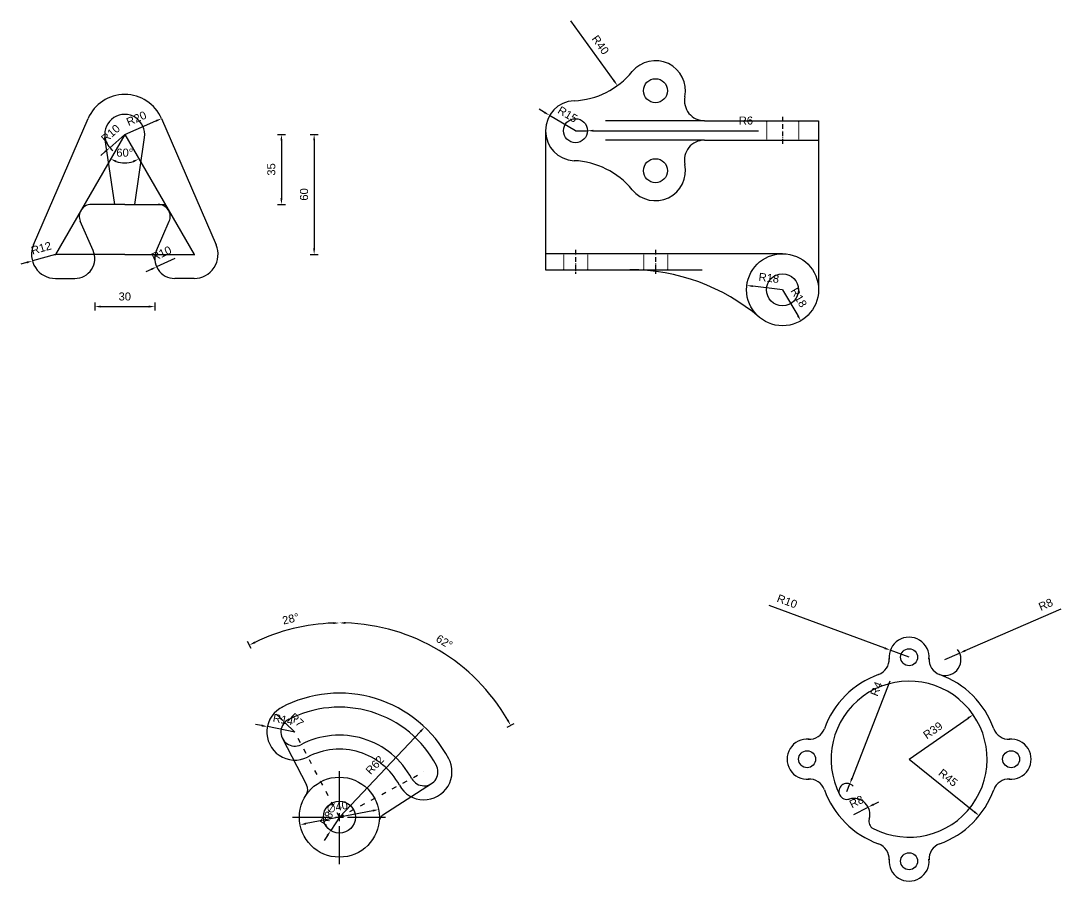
# Model space of a CAD drawing. Header units: millimetres. Extents: x 2100 to 32787, y 24082 to 35493.
# Drawn here: x 2887 to 3407, y 24264 to 24695 of the extents above; entities that cross this region are included whole.
import ezdxf

# ---------------------------------------------------------------- set-up
doc = ezdxf.new("R2010")
doc.units = ezdxf.units.MM
for name, pattern in [('ACAD_ISO03W100', [30, 12, -18]), ('ACAD_ISO10W100', [18, 12, -3, 0, -3]), ('CENTER2', [28.575, 19.05, -3.175, 3.175, -3.175]), ('DASHDOT2', [12.7, 6.35, -3.175, 0, -3.175]), ('DOTX2', [12.7, 0, -12.7]), ('HIDDEN2', [4.7625, 3.175, -1.5875]), ('JIS_02_1.2', [2.5, 1.25, -1.25])]:
    doc.linetypes.add(name, pattern=pattern)
doc.layers.get('Defpoints').update_dxf_attribs({"color": 231, "linetype": 'HIDDEN2'})
for name, color, linetype in [('GİZLİ', 71, 'HIDDEN2'), ('MERKEZ', 51, 'DASHDOT2'), ('ÖLÇÜ', 181, 'Continuous')]:
    doc.layers.add(name, color=color, linetype=linetype)
doc.styles.get("Standard").update_dxf_attribs({"font": 'arial.ttf'})
doc.dimstyles.new('ISO-25', dxfattribs={"dimtxt": 4, "dimasz": 3, "dimexe": 2, "dimexo": 0.625, "dimgap": 3, "dimtad": 1, "dimtxsty": 'Standard', "dimcen": 2.5, "dimadec": 0, "dimazin": 0, "dimtfac": 1, "dimtix": 1, "dimtmove": 0, "dimatfit": 0, "dimfxl": 2, "dimfxlon": 1, "dimarcsym": 0})

# ---------------------------------------------------------------- blocks, each defined once
blk = doc.blocks.new('*D1837')
at = {"layer": 'Defpoints', "color": 0, "lineweight": 70, "ltscale": 3, "transparency": 16777216}
for p in [(2957.13, 24646.01), (2938.77, 24638.08)]:
    blk.add_point(p, dxfattribs=at)
at = {"layer": 'ÖLÇÜ', "color": 0, "lineweight": -2, "ltscale": 3, "transparency": 16777216}
blk.add_line((2938.77, 24638.08), (2954.37, 24644.82), dxfattribs=at)
at = {"layer": 'ÖLÇÜ', "color": 0, "lineweight": 70, "ltscale": 3, "transparency": 16777216}
blk.add_solid([(2954.17, 24645.28), (2954.57, 24644.36), (2957.13, 24646.01)], dxfattribs=at)
at = {"layer": 'ÖLÇÜ', "color": 0, "ltscale": 3, "transparency": 16777216, "insert": (2944.57, 24646.08), "char_height": 4, "attachment_point": 5, "rotation": 23.3693}
blk.add_mtext('R20', dxfattribs=at)
blk = doc.blocks.new('*D1838')
at = {"layer": 'Defpoints', "color": 0, "lineweight": 70, "ltscale": 3, "transparency": 16777216}
for p in [(2938.77, 24638.08), (2938.77, 24603.08), (3017.08, 24603.08)]:
    blk.add_point(p, dxfattribs=at)
at = {"layer": 'ÖLÇÜ', "color": 0, "lineweight": -2, "ltscale": 3, "transparency": 16777216}
for p, q in [((3015.08, 24638.08), (3019.08, 24638.08)), ((3017.08, 24635.08), (3017.08, 24606.08)), ((3015.08, 24603.08), (3019.08, 24603.08))]:
    blk.add_line(p, q, dxfattribs=at)
at = {"layer": 'ÖLÇÜ', "color": 0, "lineweight": 70, "ltscale": 3, "transparency": 16777216}
for points in [[(3016.58, 24635.08), (3017.58, 24635.08), (3017.08, 24638.08)], [(3016.58, 24606.08), (3017.58, 24606.08), (3017.08, 24603.08)]]:
    blk.add_solid(points, dxfattribs=at)
at = {"layer": 'ÖLÇÜ', "color": 0, "ltscale": 3, "transparency": 16777216, "insert": (3012.04, 24620.58), "char_height": 4, "attachment_point": 5, "rotation": 90}
blk.add_mtext('35', dxfattribs=at)
blk = doc.blocks.new('*D1839')
at = {"layer": 'Defpoints', "color": 0, "lineweight": 70, "ltscale": 3, "transparency": 16777216}
for p in [(2938.77, 24638.08), (2938.77, 24578.08), (3033.43, 24578.08)]:
    blk.add_point(p, dxfattribs=at)
at = {"layer": 'ÖLÇÜ', "color": 0, "lineweight": -2, "ltscale": 3, "transparency": 16777216}
for p, q in [((3031.43, 24638.08), (3035.43, 24638.08)), ((3033.43, 24635.08), (3033.43, 24581.08)), ((3031.43, 24578.08), (3035.43, 24578.08))]:
    blk.add_line(p, q, dxfattribs=at)
at = {"layer": 'ÖLÇÜ', "color": 0, "lineweight": 70, "ltscale": 3, "transparency": 16777216}
for points in [[(3032.93, 24635.08), (3033.93, 24635.08), (3033.43, 24638.08)], [(3032.93, 24581.08), (3033.93, 24581.08), (3033.43, 24578.08)]]:
    blk.add_solid(points, dxfattribs=at)
at = {"layer": 'ÖLÇÜ', "color": 0, "ltscale": 3, "transparency": 16777216, "insert": (3028.39, 24608.08), "char_height": 4, "attachment_point": 5, "rotation": 90}
blk.add_mtext('60', dxfattribs=at)
blk = doc.blocks.new('*D1840')
at = {"layer": 'Defpoints', "color": 0, "lineweight": 70, "ltscale": 3, "transparency": 16777216}
for p in [(2923.77, 24576.08), (2953.77, 24576.08), (2953.77, 24552.01)]:
    blk.add_point(p, dxfattribs=at)
at = {"layer": 'ÖLÇÜ', "color": 0, "lineweight": -2, "ltscale": 3, "transparency": 16777216}
for p, q in [((2923.77, 24554.01), (2923.77, 24550.01)), ((2926.77, 24552.01), (2950.77, 24552.01)), ((2953.77, 24554.01), (2953.77, 24550.01))]:
    blk.add_line(p, q, dxfattribs=at)
at = {"layer": 'ÖLÇÜ', "color": 0, "lineweight": 70, "ltscale": 3, "transparency": 16777216}
for points in [[(2926.77, 24552.51), (2926.77, 24551.51), (2923.77, 24552.01)], [(2950.77, 24552.51), (2950.77, 24551.51), (2953.77, 24552.01)]]:
    blk.add_solid(points, dxfattribs=at)
at = {"layer": 'ÖLÇÜ', "color": 0, "ltscale": 3, "transparency": 16777216, "insert": (2938.77, 24557.05), "char_height": 4, "attachment_point": 5}
blk.add_mtext('30', dxfattribs=at)
blk = doc.blocks.new('*D1841')
at = {"layer": 'Defpoints', "color": 0, "lineweight": 70, "ltscale": 3, "transparency": 16777216}
for p in [(2904.12, 24578.08), (2892.57, 24574.84)]:
    blk.add_point(p, dxfattribs=at)
at = {"layer": 'ÖLÇÜ', "color": 0, "lineweight": -2, "ltscale": 3, "transparency": 16777216}
for p, q in [((2904.12, 24578.08), (2892.57, 24574.84)), ((2889.68, 24574.03), (2886.79, 24573.22))]:
    blk.add_line(p, q, dxfattribs=at)
at = {"layer": 'ÖLÇÜ', "color": 0, "lineweight": 70, "ltscale": 3, "transparency": 16777216}
blk.add_solid([(2889.55, 24574.51), (2889.81, 24573.55), (2892.57, 24574.84)], dxfattribs=at)
at = {"layer": 'ÖLÇÜ', "color": 0, "ltscale": 3, "transparency": 16777216, "insert": (2897, 24581.28), "char_height": 4, "attachment_point": 5, "rotation": 15.6372}
blk.add_mtext('R12', dxfattribs=at)
blk = doc.blocks.new('*D1842')
at = {"layer": 'Defpoints', "color": 0, "lineweight": 70, "ltscale": 3, "transparency": 16777216}
for p in [(2938.77, 24638.08), (2938.77, 24638.08), (2936.31, 24624.13), (2904.12, 24578.08), (2973.41, 24578.08)]:
    blk.add_point(p, dxfattribs=at)
at = {"layer": 'ÖLÇÜ', "color": 0, "lineweight": -2, "ltscale": 3, "transparency": 16777216}
blk.add_arc((2938.77, 24638.08), 14.17, 252.1572, 287.8428, dxfattribs=at)
at = {"layer": 'ÖLÇÜ', "color": 0, "lineweight": 70, "ltscale": 3, "transparency": 16777216}
for points in [[(2934.22, 24624.13), (2934.63, 24625.05), (2931.68, 24625.81)], [(2942.9, 24625.05), (2943.31, 24624.13), (2945.85, 24625.81)]]:
    blk.add_solid(points, dxfattribs=at)
at = {"layer": 'ÖLÇÜ', "color": 0, "ltscale": 3, "transparency": 16777216, "insert": (2938.77, 24628.95), "char_height": 4, "attachment_point": 5}
blk.add_mtext('60°', dxfattribs=at)
blk = doc.blocks.new('*D1846')
at = {"layer": 'Defpoints', "color": 0, "lineweight": 70, "ltscale": 3, "transparency": 16777216}
for p in [(3164.08, 24639.95), (3170.08, 24639.95)]:
    blk.add_point(p, dxfattribs=at)
at = {"layer": 'ÖLÇÜ', "color": 0, "lineweight": -2, "ltscale": 3, "transparency": 16777216}
for p, q in [((3164.08, 24639.95), (3170.08, 24639.95)), ((3173.08, 24639.95), (3255.51, 24639.95))]:
    blk.add_line(p, q, dxfattribs=at)
at = {"layer": 'ÖLÇÜ', "color": 0, "lineweight": 70, "ltscale": 3, "transparency": 16777216}
blk.add_solid([(3173.08, 24640.45), (3173.08, 24639.45), (3170.08, 24639.95)], dxfattribs=at)
at = {"layer": 'ÖLÇÜ', "color": 0, "ltscale": 3, "transparency": 16777216, "insert": (3249.28, 24645), "char_height": 4, "attachment_point": 5}
blk.add_mtext('R6', dxfattribs=at)
blk = doc.blocks.new('*D1740')
at = {"layer": 'Defpoints', "color": 0, "lineweight": 70, "ltscale": 3, "transparency": 16777216}
for p in [(3151.16, 24647.59), (3164.08, 24639.95)]:
    blk.add_point(p, dxfattribs=at)
at = {"layer": 'ÖLÇÜ', "color": 0, "lineweight": -2, "ltscale": 3, "transparency": 16777216}
for p, q in [((3148.58, 24649.12), (3146, 24650.64)), ((3164.08, 24639.95), (3151.16, 24647.59))]:
    blk.add_line(p, q, dxfattribs=at)
at = {"layer": 'ÖLÇÜ', "color": 0, "lineweight": 70, "ltscale": 3, "transparency": 16777216}
blk.add_solid([(3148.84, 24649.55), (3148.33, 24648.69), (3151.16, 24647.59)], dxfattribs=at)
at = {"layer": 'ÖLÇÜ', "color": 0, "ltscale": 3, "transparency": 16777216, "insert": (3160.19, 24648.11), "char_height": 4, "attachment_point": 5, "rotation": 329.3973}
blk.add_mtext('R15', dxfattribs=at)
blk = doc.blocks.new('*D1741')
at = {"layer": 'Defpoints', "color": 0, "lineweight": 70, "ltscale": 3, "transparency": 16777216}
for p in [(3249.73, 24562.59), (3267.6, 24560.43)]:
    blk.add_point(p, dxfattribs=at)
at = {"layer": 'ÖLÇÜ', "color": 0, "lineweight": -2, "ltscale": 3, "transparency": 16777216}
blk.add_line((3267.6, 24560.43), (3252.71, 24562.23), dxfattribs=at)
at = {"layer": 'ÖLÇÜ', "color": 0, "lineweight": 70, "ltscale": 3, "transparency": 16777216}
blk.add_solid([(3252.77, 24562.72), (3252.65, 24561.73), (3249.73, 24562.59)], dxfattribs=at)
at = {"layer": 'ÖLÇÜ', "color": 0, "ltscale": 3, "transparency": 16777216, "insert": (3260.76, 24566.33), "char_height": 4, "attachment_point": 5, "rotation": 353.1244}
blk.add_mtext('R18', dxfattribs=at)
blk = doc.blocks.new('*D1745')
at = {"layer": 'Defpoints', "color": 0, "lineweight": 70, "ltscale": 0.25, "transparency": 16777216}
for p in [(2963.77, 24576.08), (2954.69, 24571.87)]:
    blk.add_point(p, dxfattribs=at)
at = {"layer": 'ÖLÇÜ', "color": 0, "lineweight": -2, "ltscale": 0.25, "transparency": 16777216}
for p, q in [((2963.77, 24576.08), (2954.69, 24571.87)), ((2951.97, 24570.61), (2949.25, 24569.35))]:
    blk.add_line(p, q, dxfattribs=at)
at = {"layer": 'ÖLÇÜ', "color": 0, "lineweight": 70, "ltscale": 0.25, "transparency": 16777216}
blk.add_solid([(2951.76, 24571.07), (2952.18, 24570.16), (2954.69, 24571.87)], dxfattribs=at)
at = {"layer": 'ÖLÇÜ', "color": 0, "ltscale": 0.25, "transparency": 16777216, "insert": (2957.11, 24578.55), "char_height": 4, "attachment_point": 5, "rotation": 24.8475}
blk.add_mtext('R10', dxfattribs=at)
blk = doc.blocks.new('*D1867')
at = {"layer": 'Defpoints', "color": 0, "lineweight": 70, "ltscale": 0.25, "transparency": 16777216}
for p in [(3267.6, 24560.43), (3276.74, 24544.92)]:
    blk.add_point(p, dxfattribs=at)
at = {"layer": 'ÖLÇÜ', "color": 0, "lineweight": -2, "ltscale": 0.25, "transparency": 16777216}
blk.add_line((3267.6, 24560.43), (3275.22, 24547.51), dxfattribs=at)
at = {"layer": 'ÖLÇÜ', "color": 0, "lineweight": 70, "ltscale": 0.25, "transparency": 16777216}
blk.add_solid([(3275.65, 24547.76), (3274.78, 24547.25), (3276.74, 24544.92)], dxfattribs=at)
at = {"layer": 'ÖLÇÜ', "color": 0, "lineweight": 5, "ltscale": 0.25, "transparency": 16777216, "insert": (3275.75, 24556.53), "char_height": 4, "attachment_point": 5, "rotation": 300.4952}
blk.add_mtext('R18', dxfattribs=at)
blk = doc.blocks.new('*D1868')
at = {"layer": 'Defpoints', "color": 0, "lineweight": 70, "ltscale": 0.25, "transparency": 16777216}
for p in [(2938.77, 24638.08), (2931.27, 24631.46)]:
    blk.add_point(p, dxfattribs=at)
at = {"layer": 'ÖLÇÜ', "color": 0, "lineweight": -2, "ltscale": 0.25, "transparency": 16777216}
for p, q in [((2938.77, 24638.08), (2931.27, 24631.46)), ((2929.02, 24629.48), (2926.77, 24627.49))]:
    blk.add_line(p, q, dxfattribs=at)
blk.add_arc((2938.77, 24638.08), 10, 191.8808, 232.8718, dxfattribs=at)
at = {"layer": 'ÖLÇÜ', "color": 0, "lineweight": 70, "ltscale": 0.25, "transparency": 16777216}
blk.add_solid([(2928.69, 24629.85), (2929.35, 24629.1), (2931.27, 24631.46)], dxfattribs=at)
at = {"layer": 'ÖLÇÜ', "color": 0, "lineweight": 5, "ltscale": 0.25, "transparency": 16777216, "insert": (2931.68, 24638.55), "char_height": 4, "attachment_point": 5, "rotation": 41.4126}
blk.add_mtext('R10', dxfattribs=at)
blk = doc.blocks.new('*D1869')
at = {"layer": 'Defpoints', "color": 0, "lineweight": 70, "ltscale": 0.25, "transparency": 16777216}
for p in [(3161.6, 24694.9), (3185.08, 24662.51)]:
    blk.add_point(p, dxfattribs=at)
at = {"layer": 'ÖLÇÜ', "color": 0, "lineweight": -2, "ltscale": 0.25, "transparency": 16777216}
blk.add_line((3161.6, 24694.9), (3183.32, 24664.94), dxfattribs=at)
at = {"layer": 'ÖLÇÜ', "color": 0, "lineweight": 70, "ltscale": 0.25, "transparency": 16777216}
blk.add_solid([(3183.73, 24665.24), (3182.92, 24664.65), (3185.08, 24662.51)], dxfattribs=at)
at = {"layer": 'ÖLÇÜ', "color": 0, "lineweight": 5, "ltscale": 0.25, "transparency": 16777216, "insert": (3176.54, 24682.88), "char_height": 4, "attachment_point": 5, "rotation": 305.9435}
blk.add_mtext('R40', dxfattribs=at)
blk = doc.blocks.new('*D2327')
at = {"layer": 'Defpoints', "color": 0, "lineweight": 70, "ltscale": 3, "transparency": 16777216}
for p in [(3065.69, 24300.54), (3026.42, 24292.91)]:
    blk.add_point(p, dxfattribs=at)
at = {"layer": 'ÖLÇÜ', "color": 0, "lineweight": -2, "ltscale": 3, "transparency": 16777216}
blk.add_line((3062.74, 24299.96), (3029.37, 24293.49), dxfattribs=at)
at = {"layer": 'ÖLÇÜ', "color": 0, "lineweight": 70, "ltscale": 3, "transparency": 16777216}
for points in [[(3062.65, 24300.46), (3062.84, 24299.47), (3065.69, 24300.54)], [(3029.27, 24293.98), (3029.46, 24293), (3026.42, 24292.91)]]:
    blk.add_solid(points, dxfattribs=at)
at = {"layer": 'ÖLÇÜ', "color": 0, "ltscale": 3, "transparency": 16777216, "insert": (3045.07, 24301.79), "char_height": 4, "attachment_point": 5, "rotation": 10.9836}
blk.add_mtext('∅40', dxfattribs=at)
blk = doc.blocks.new('*D2317')
at = {"layer": 'Defpoints', "color": 0, "lineweight": 70, "ltscale": 3, "transparency": 16777216}
for p in [(3046.05, 24296.73), (3041.7, 24290.02)]:
    blk.add_point(p, dxfattribs=at)
at = {"layer": 'ÖLÇÜ', "color": 0, "lineweight": -2, "ltscale": 3, "transparency": 16777216}
for p, q in [((3046.05, 24296.73), (3041.7, 24290.02)), ((3040.06, 24287.5), (3038.43, 24284.98))]:
    blk.add_line(p, q, dxfattribs=at)
at = {"layer": 'ÖLÇÜ', "color": 0, "lineweight": 70, "ltscale": 3, "transparency": 16777216}
blk.add_solid([(3039.64, 24287.77), (3040.48, 24287.23), (3041.7, 24290.02)], dxfattribs=at)
at = {"layer": 'ÖLÇÜ', "color": 0, "ltscale": 3, "transparency": 16777216, "insert": (3039.65, 24296.12), "char_height": 4, "attachment_point": 5, "rotation": 57.0033}
blk.add_mtext('R8', dxfattribs=at)
blk = doc.blocks.new('*D2318')
at = {"layer": 'Defpoints', "color": 0, "lineweight": 70, "ltscale": 3, "transparency": 16777216}
for p in [(3010.08, 24341.98), (3023.82, 24339.27)]:
    blk.add_point(p, dxfattribs=at)
at = {"layer": 'ÖLÇÜ', "color": 0, "lineweight": -2, "ltscale": 3, "transparency": 16777216}
for p, q in [((3007.14, 24342.56), (3004.2, 24343.14)), ((3023.82, 24339.27), (3010.08, 24341.98))]:
    blk.add_line(p, q, dxfattribs=at)
at = {"layer": 'ÖLÇÜ', "color": 0, "lineweight": 70, "ltscale": 3, "transparency": 16777216}
blk.add_solid([(3007.24, 24343.05), (3007.04, 24342.07), (3010.08, 24341.98)], dxfattribs=at)
at = {"layer": 'ÖLÇÜ', "color": 0, "ltscale": 3, "transparency": 16777216, "insert": (3017.92, 24345.54), "char_height": 4, "attachment_point": 5, "rotation": 348.8463}
blk.add_mtext('R14', dxfattribs=at)
blk = doc.blocks.new('*D2319')
at = {"layer": 'Defpoints', "color": 0, "lineweight": 70, "ltscale": 3, "transparency": 16777216}
for p in [(3018.75, 24344.11), (3023.82, 24339.27)]:
    blk.add_point(p, dxfattribs=at)
at = {"layer": 'ÖLÇÜ', "color": 0, "lineweight": -2, "ltscale": 3, "transparency": 16777216}
for p, q in [((3016.58, 24346.18), (3014.41, 24348.25)), ((3023.82, 24339.27), (3018.75, 24344.11))]:
    blk.add_line(p, q, dxfattribs=at)
at = {"layer": 'ÖLÇÜ', "color": 0, "lineweight": 70, "ltscale": 3, "transparency": 16777216}
blk.add_solid([(3016.93, 24346.54), (3016.24, 24345.82), (3018.75, 24344.11)], dxfattribs=at)
at = {"layer": 'ÖLÇÜ', "color": 0, "ltscale": 3, "transparency": 16777216, "insert": (3024.74, 24345.31), "char_height": 4, "attachment_point": 5, "rotation": 316.3439}
blk.add_mtext('R7', dxfattribs=at)
blk = doc.blocks.new('*D2328')
at = {"layer": 'Defpoints', "color": 0, "lineweight": 70, "ltscale": 3, "transparency": 16777216}
for p in [(3046.05, 24425.16), (3030.54, 24392.56), (3023.82, 24339.27), (3046.05, 24296.73), (3046.05, 24296.73)]:
    blk.add_point(p, dxfattribs=at)
at = {"layer": 'ÖLÇÜ', "color": 0, "lineweight": -2, "ltscale": 3, "transparency": 16777216}
blk.add_line((3002.01, 24380.99), (3000.16, 24384.54), dxfattribs=at)
blk.add_arc((3046.05, 24296.73), 97.08, 91.7706, 115.822, dxfattribs=at)
at = {"layer": 'ÖLÇÜ', "color": 0, "lineweight": 70, "ltscale": 3, "transparency": 16777216}
for points in [[(3043.05, 24394.26), (3043.06, 24393.26), (3046.05, 24393.81)], [(3003.99, 24383.67), (3003.54, 24384.56), (3001.09, 24382.77)]]:
    blk.add_solid(points, dxfattribs=at)
at = {"layer": 'ÖLÇÜ', "color": 0, "ltscale": 3, "transparency": 16777216, "insert": (3021.7, 24395.9), "char_height": 4, "attachment_point": 5, "rotation": 13.7963}
blk.add_mtext('28°', dxfattribs=at)
blk = doc.blocks.new('*D2329')
at = {"layer": 'Defpoints', "color": 0, "lineweight": 70, "ltscale": 3, "transparency": 16777216}
for p in [(3046.05, 24425.16), (3110.04, 24369.82), (3088.36, 24319.41), (3046.05, 24296.73), (3046.05, 24296.73)]:
    blk.add_point(p, dxfattribs=at)
at = {"layer": 'ÖLÇÜ', "color": 0, "lineweight": -2, "ltscale": 3, "transparency": 16777216}
blk.add_line((3129.9, 24341.69), (3133.42, 24343.58), dxfattribs=at)
blk.add_arc((3046.05, 24296.73), 97.14, 29.9741, 88.2305, dxfattribs=at)
at = {"layer": 'ÖLÇÜ', "color": 0, "lineweight": 70, "ltscale": 3, "transparency": 16777216}
for points in [[(3049.05, 24393.32), (3049.06, 24394.32), (3046.05, 24393.87)], [(3130.64, 24345.5), (3129.77, 24345.01), (3131.66, 24342.64)]]:
    blk.add_solid(points, dxfattribs=at)
at = {"layer": 'ÖLÇÜ', "color": 0, "ltscale": 3, "transparency": 16777216, "insert": (3098.53, 24384.41), "char_height": 4, "attachment_point": 5, "rotation": 329.1023}
blk.add_mtext('62°', dxfattribs=at)
blk = doc.blocks.new('*D2320')
at = {"layer": 'Defpoints', "color": 0, "lineweight": 70, "ltscale": 3, "transparency": 16777216}
for p in [(3088.66, 24341.77), (3046.05, 24296.73)]:
    blk.add_point(p, dxfattribs=at)
at = {"layer": 'ÖLÇÜ', "color": 0, "lineweight": -2, "ltscale": 3, "transparency": 16777216}
blk.add_line((3046.05, 24296.73), (3086.59, 24339.59), dxfattribs=at)
at = {"layer": 'ÖLÇÜ', "color": 0, "lineweight": 70, "ltscale": 3, "transparency": 16777216}
blk.add_solid([(3086.23, 24339.93), (3086.96, 24339.25), (3088.66, 24341.77)], dxfattribs=at)
at = {"layer": 'ÖLÇÜ', "color": 0, "ltscale": 3, "transparency": 16777216, "insert": (3063.76, 24322.79), "char_height": 4, "attachment_point": 5, "rotation": 46.5971}
blk.add_mtext('R62', dxfattribs=at)
blk = doc.blocks.new('*U2315')
at = {"layer": 'MERKEZ', "color": 0, "linetype": 'CENTER2', "transparency": 16777216}
for p, q in [((0, 4), (0, 23.5)), ((-23.5, 0), (-4, 0)), ((4, 0), (23.5, 0)), ((0, -23.5), (0, -4))]:
    blk.add_line(p, q, dxfattribs=at)
at = {"layer": 'MERKEZ', "color": 0, "linetype": 'Continuous', "transparency": 16777216}
for p, q in [((-2, 0), (2, 0)), ((0, -2), (0, 2))]:
    blk.add_line(p, q, dxfattribs=at)
blk = doc.blocks.new('*U2386')
at = {"ltscale": 3}
blk.add_circle((0, -0.67), 4.25, dxfattribs=at)
for centre, radius, start, end in [((0, -0.67), 10, 354.3737, 185.6263), ((-17.96, -1.81), 8, 289.8126, 3.6224), ((17.96, -1.81), 8, 176.3776, 250.1874)]:
    blk.add_arc(centre, radius, start, end, dxfattribs=at)
blk = doc.blocks.new('*U2387')
at = {"color": 0, "linetype": 'ByBlock', "lineweight": -2, "transparency": 16777216}
blk.add_blockref('*U2386', (8871.78, 12066.44), dxfattribs=at)
for p, rotation in [((8820.11, 12014.77), 90), ((8923.45, 12014.77), 270), ((8871.78, 11963.1), 180)]:
    blk.add_blockref('*U2386', p, dxfattribs=dict(at, rotation=rotation))
blk = doc.blocks.new('*D2388')
at = {"layer": 'Defpoints', "color": 0, "lineweight": 70, "ltscale": 3, "transparency": 16777216}
for p in [(3321.48, 24380.19), (3330.86, 24376.72)]:
    blk.add_point(p, dxfattribs=at)
at = {"layer": 'ÖLÇÜ', "color": 0, "lineweight": -2, "ltscale": 3, "transparency": 16777216}
for p, q in [((3318.67, 24381.23), (3260.86, 24402.61)), ((3330.86, 24376.72), (3321.48, 24380.19))]:
    blk.add_line(p, q, dxfattribs=at)
at = {"layer": 'ÖLÇÜ', "color": 0, "lineweight": 70, "ltscale": 3, "transparency": 16777216}
blk.add_solid([(3318.84, 24381.7), (3318.49, 24380.76), (3321.48, 24380.19)], dxfattribs=at)
at = {"layer": 'ÖLÇÜ', "color": 0, "ltscale": 3, "transparency": 16777216, "insert": (3269.9, 24404.65), "char_height": 4, "attachment_point": 5, "rotation": 339.6968}
blk.add_mtext('R10', dxfattribs=at)
blk = doc.blocks.new('*D2389')
at = {"layer": 'Defpoints', "color": 0, "lineweight": 70, "ltscale": 3, "transparency": 16777216}
for p in [(3356.15, 24378.78), (3348.82, 24375.58)]:
    blk.add_point(p, dxfattribs=at)
at = {"layer": 'ÖLÇÜ', "color": 0, "lineweight": -2, "ltscale": 3, "transparency": 16777216}
for p, q in [((3358.9, 24379.98), (3406.91, 24400.93)), ((3348.82, 24375.58), (3356.15, 24378.78))]:
    blk.add_line(p, q, dxfattribs=at)
blk.add_arc((3348.82, 24375.58), 8, 254.6637, 37.8977, dxfattribs=at)
at = {"layer": 'ÖLÇÜ', "color": 0, "lineweight": 70, "ltscale": 3, "transparency": 16777216}
blk.add_solid([(3358.7, 24380.44), (3359.1, 24379.52), (3356.15, 24378.78)], dxfattribs=at)
at = {"layer": 'ÖLÇÜ', "color": 0, "ltscale": 3, "transparency": 16777216, "insert": (3399.18, 24403.06), "char_height": 4, "attachment_point": 5, "rotation": 23.5737}
blk.add_mtext('R8', dxfattribs=at)
blk = doc.blocks.new('*D2390')
at = {"layer": 'Defpoints', "color": 0, "lineweight": 70, "ltscale": 3, "transparency": 16777216}
for p in [(3362.87, 24347.99), (3330.86, 24325.72)]:
    blk.add_point(p, dxfattribs=at)
at = {"layer": 'ÖLÇÜ', "color": 0, "lineweight": -2, "ltscale": 3, "transparency": 16777216}
blk.add_line((3330.86, 24325.72), (3360.41, 24346.28), dxfattribs=at)
at = {"layer": 'ÖLÇÜ', "color": 0, "lineweight": 70, "ltscale": 3, "transparency": 16777216}
blk.add_solid([(3360.12, 24346.69), (3360.69, 24345.87), (3362.87, 24347.99)], dxfattribs=at)
at = {"layer": 'ÖLÇÜ', "color": 0, "ltscale": 3, "transparency": 16777216, "insert": (3342.75, 24340.14), "char_height": 4, "attachment_point": 5, "rotation": 34.8297}
blk.add_mtext('R39', dxfattribs=at)
blk = doc.blocks.new('*D2391')
at = {"layer": 'Defpoints', "color": 0, "lineweight": 70, "ltscale": 3, "transparency": 16777216}
for p in [(3310.43, 24301.74), (3303.28, 24298.14)]:
    blk.add_point(p, dxfattribs=at)
at = {"layer": 'ÖLÇÜ', "color": 0, "lineweight": -2, "ltscale": 3, "transparency": 16777216}
for p, q in [((3303.28, 24298.14), (3310.43, 24301.74)), ((3313.11, 24303.08), (3315.79, 24304.43))]:
    blk.add_line(p, q, dxfattribs=at)
at = {"layer": 'ÖLÇÜ', "color": 0, "lineweight": 70, "ltscale": 3, "transparency": 16777216}
blk.add_solid([(3312.88, 24303.53), (3313.33, 24302.64), (3310.43, 24301.74)], dxfattribs=at)
at = {"layer": 'ÖLÇÜ', "color": 0, "ltscale": 3, "transparency": 16777216, "insert": (3304.59, 24304.44), "char_height": 4, "attachment_point": 5, "rotation": 26.7087}
blk.add_mtext('R8', dxfattribs=at)
blk = doc.blocks.new('*D2392')
at = {"layer": 'Defpoints', "color": 0, "lineweight": 70, "ltscale": 3, "transparency": 16777216}
for p in [(3301.24, 24313.34), (3299.78, 24309.62)]:
    blk.add_point(p, dxfattribs=at)
at = {"layer": 'ÖLÇÜ', "color": 0, "lineweight": -2, "ltscale": 3, "transparency": 16777216}
for p, q in [((3302.33, 24316.14), (3321.38, 24364.85)), ((3299.78, 24309.62), (3301.24, 24313.34))]:
    blk.add_line(p, q, dxfattribs=at)
blk.add_arc((3299.78, 24309.62), 4, 39.9924, 198.4329, dxfattribs=at)
at = {"layer": 'ÖLÇÜ', "color": 0, "lineweight": 70, "ltscale": 3, "transparency": 16777216}
blk.add_solid([(3301.86, 24316.32), (3302.8, 24315.96), (3301.24, 24313.34)], dxfattribs=at)
at = {"layer": 'ÖLÇÜ', "color": 0, "ltscale": 3, "transparency": 16777216, "insert": (3314.46, 24360.88), "char_height": 4, "attachment_point": 5, "rotation": 68.6403}
blk.add_mtext('R4', dxfattribs=at)
blk = doc.blocks.new('*D2393')
at = {"layer": 'Defpoints', "color": 0, "lineweight": 70, "ltscale": 3, "transparency": 16777216}
for p in [(3330.86, 24325.72), (3365.89, 24297.47)]:
    blk.add_point(p, dxfattribs=at)
at = {"layer": 'ÖLÇÜ', "color": 0, "lineweight": -2, "ltscale": 3, "transparency": 16777216}
blk.add_line((3330.86, 24325.72), (3363.56, 24299.36), dxfattribs=at)
at = {"layer": 'ÖLÇÜ', "color": 0, "lineweight": 70, "ltscale": 3, "transparency": 16777216}
blk.add_solid([(3363.87, 24299.75), (3363.24, 24298.97), (3365.89, 24297.47)], dxfattribs=at)
at = {"layer": 'ÖLÇÜ', "color": 0, "ltscale": 3, "transparency": 16777216, "insert": (3350.37, 24316.46), "char_height": 4, "attachment_point": 5, "rotation": 321.1241}
blk.add_mtext('R45', dxfattribs=at)

msp = doc.modelspace()

# ---------------------------------------------------------------- linework, layer by layer
for p, q in [((2893.109, 24582.835), (2920.407, 24646.009)), ((2957.125, 24646.009), (2984.423, 24582.835)), ((2938.766, 24638.075), (2904.125, 24578.075)), ((2938.766, 24638.075), (2973.407, 24578.075)), ((2933.766, 24603.075), (2928.871, 24636.632)), ((2943.766, 24603.075), (2948.661, 24636.632)), ((2923.766, 24603.075), (2922.023, 24603.075)), ((2933.766, 24603.075), (2923.766, 24603.075)), ((2938.766, 24603.075), (2933.766, 24603.075)), ((2938.766, 24603.075), (2943.766, 24603.075)), ((2943.766, 24603.075), (2958.973, 24603.075)), ((2922.923, 24580.094), (2916.529, 24594.664)), ((2954.609, 24580.094), (2961.003, 24594.664)), ((2938.766, 24578.075), (2904.125, 24578.075)), ((2923.766, 24576.075), (2923.766, 24576.075)), ((2938.766, 24578.075), (2973.407, 24578.075)), ((2953.766, 24578.075), (2953.766, 24576.075)), ((2904.125, 24566.075), (2913.766, 24566.075)), ((2913.766, 24566.075), (2913.766, 24566.075)), ((2973.407, 24566.075), (2963.766, 24566.075))]:
    msp.add_line(p, q)
at = {"ltscale": 0.02}
for p, q in [((3228.57, 24644.954), (3179.135, 24644.954)), ((3228.57, 24644.954), (3264.419, 24644.954)), ((3264.419, 24644.954), (3285.604, 24644.954)), ((3285.604, 24644.954), (3285.604, 24635.212)), ((3149.076, 24639.954), (3149.076, 24578.431)), ((3228.516, 24635.212), (3179.135, 24635.212)), ((3228.516, 24635.212), (3264.419, 24635.212)), ((3264.419, 24635.212), (3285.604, 24635.212)), ((3285.604, 24635.212), (3285.604, 24560.431)), ((3267.604, 24578.431), (3149.076, 24578.431)), ((3149.076, 24578.431), (3149.076, 24570.431)), ((3149.076, 24570.431), (3227.43, 24570.431))]:
    msp.add_line(p, q, dxfattribs=at)
at = {"linetype": 'DOTX2'}
msp.add_line((3275.604, 24644.954), (3275.604, 24635.212), dxfattribs=at)
at = {"ltscale": 0.2}
for p, q in [((3285.604, 24644.954), (3285.604, 24635.212)), ((3017.463, 24336.339), (3029.666, 24312.863)), ((3067.782, 24297.839), (3092.147, 24313.527))]:
    msp.add_line(p, q, dxfattribs=at)
at = {"linetype": 'ACAD_ISO03W100', "ltscale": 0.2}
for q in [(3023.817, 24339.275), (3088.357, 24319.412)]:
    msp.add_line((3046.055, 24296.725), q, dxfattribs=at)
at = {"ltscale": 0.02}
for centre, radius in [((3204.076, 24659.954), 6), ((3164.076, 24639.954), 6), ((3204.076, 24619.954), 6), ((3267.604, 24560.431), 18), ((3267.604, 24560.431), 8)]:
    msp.add_circle(centre, radius, dxfattribs=at)
at = {"ltscale": 0.2}
for radius in [20, 8]:
    msp.add_circle((3046.055, 24296.725), radius, dxfattribs=at)
at = {"ltscale": 0.02}
for centre, radius, start, end in [((3204.076, 24659.954), 15, 348.46304, 140.55384), ((3161.603, 24694.899), 40, 272.57627, 320.55384), ((3164.076, 24639.954), 15, 92.57627, 267.42373), ((3228.57, 24654.954), 10, 168.46304, 270), ((3228.516, 24625.212), 10, 90, 192.14014), ((3161.603, 24585.01), 40, 39.44616, 87.42373), ((3204.076, 24619.954), 15, 219.44616, 12.14014), ((3191.289, 24470.431), 100, 49.70386, 90)]:
    msp.add_arc(centre, radius, start, end, dxfattribs=at)
for centre, radius, start, end in [((2938.766, 24638.075), 20, 23.36926, 156.63074), ((2938.766, 24638.075), 10, 351.70016, 188.29984), ((2922.023, 24597.075), 6, 90, 203.69501), ((2955.509, 24597.075), 6, 336.30499, 90), ((2904.125, 24578.075), 12, 156.63074, 270), ((2973.407, 24578.075), 12, 270, 23.36926), ((2913.766, 24576.075), 10, 168.46304, 170.78211), ((2913.766, 24576.075), 10, 270, 23.69501), ((2963.766, 24576.075), 10, 156.30499, 270), ((2963.766, 24576.075), 10, 9.21789, 11.53696)]:
    msp.add_arc(centre, radius, start, end)
at = {"ltscale": 3}
for centre, radius, start, end in [((3330.858, 24325.718), 45, 109.81256, 160.18744), ((3330.858, 24325.718), 45, 19.81256, 70.18744), ((3330.858, 24325.718), 39, 242.61461, 207.38539), ((3330.858, 24325.718), 45, 199.81256, 250.18744), ((3330.858, 24325.718), 45, 289.81256, 340.18744), ((3299.781, 24309.619), 4, 207.38539, 286.96016), ((3303.281, 24298.141), 8, 343.03984, 106.96016), ((3314.759, 24294.64), 4, 163.03984, 242.61461)]:
    msp.add_arc(centre, radius, start, end, dxfattribs=at)
at = {"ltscale": 0.2}
for centre, radius, start, end in [((3046.055, 24296.725), 62, 28, 118), ((3023.817, 24339.275), 14, 115.18797, 296.60261), ((3046.055, 24296.725), 55, 28, 118), ((3023.817, 24339.275), 7, 114.38948, 295.20439), ((3046.055, 24296.725), 41, 28, 118), ((3046.055, 24296.725), 34, 28, 118), ((3088.357, 24319.412), 14, 208.70144, 29.41144), ((3088.357, 24319.412), 7, 209.40299, 29.81213), ((3025.229, 24310.557), 5, 326.40864, 27.46621), ((3069.949, 24294.476), 4, 122.79833, 174.62301)]:
    msp.add_arc(centre, radius, start, end, dxfattribs=at)
at = {"layer": 'GİZLİ', "linetype": 'JIS_02_1.2', "ltscale": 0.2}
for p, q in [((3259.604, 24644.954), (3259.604, 24635.212)), ((3275.604, 24644.954), (3275.604, 24635.212)), ((3158.076, 24578.431), (3158.076, 24570.431)), ((3170.076, 24578.431), (3170.076, 24570.431)), ((3198.076, 24578.431), (3198.076, 24570.431)), ((3210.076, 24578.431), (3210.076, 24570.431))]:
    msp.add_line(p, q, dxfattribs=at)
at = {"layer": 'MERKEZ', "linetype": 'ACAD_ISO10W100', "ltscale": 0.2}
for p, q in [((3267.604, 24646.954), (3267.604, 24633.212)), ((3164.076, 24580.431), (3164.076, 24568.431)), ((3204.076, 24580.431), (3204.076, 24568.431))]:
    msp.add_line(p, q, dxfattribs=at)

# ---------------------------------------------------------------- block references
msp.add_blockref('*U2387', (-5540.92, 12310.949))
at = {"layer": 'MERKEZ', "linetype": 'CENTER2'}
msp.add_blockref('*U2315', (3046.055, 24296.725), dxfattribs=at)

# ---------------------------------------------------------------- dimensions: what is measured, and where the dimension line sits
at = {"layer": 'ÖLÇÜ', "lineweight": 5, "ltscale": 0.25}
for center, mpoint, picture, middle in [((3161.603, 24694.899), (3185.083, 24662.515), '*D1869', (3176.545, 24682.881)), ((2938.766, 24638.075), (2931.266, 24631.461), '*D1868', (2931.681, 24638.55)), ((3267.604, 24560.431), (3276.738, 24544.92), '*D1867', (3275.755, 24556.527))]:
    dim = msp.add_radius_dim(center=center, mpoint=mpoint, dimstyle='ISO-25', dxfattribs=at)
    dim.commit()
    dim.dimension.update_dxf_attribs({"geometry": picture, "text_midpoint": middle})
at = {"layer": 'ÖLÇÜ', "ltscale": 3}
for center, mpoint, picture, middle in [((2938.766, 24638.075), (2957.125, 24646.009), '*D1837', (2944.569, 24646.076)), ((3164.076, 24639.954), (3151.165, 24647.59), '*D1740', (3160.187, 24648.112)), ((2904.125, 24578.075), (2892.569, 24574.841), '*D1841', (2896.997, 24581.281)), ((3267.604, 24560.431), (3249.733, 24562.585), '*D1741', (3260.761, 24566.334)), ((3023.817, 24339.275), (3010.082, 24341.983), '*D2318', (3017.918, 24345.542)), ((3023.817, 24339.275), (3018.753, 24344.107), '*D2319', (3024.737, 24345.308)), ((3330.858, 24325.718), (3362.872, 24347.992), '*D2390', (3342.753, 24340.139)), ((3330.858, 24325.718), (3365.891, 24297.474), '*D2393', (3350.367, 24316.457)), ((3303.281, 24298.141), (3310.428, 24301.736), '*D2391', (3304.588, 24304.443)), ((3046.055, 24296.725), (3041.698, 24290.016), '*D2317', (3039.647, 24296.117))]:
    dim = msp.add_radius_dim(center=center, mpoint=mpoint, dimstyle='ISO-25', dxfattribs=at)
    dim.commit()
    dim.dimension.update_dxf_attribs({"geometry": picture, "text_midpoint": middle})
for center, mpoint, picture, middle in [((3164.076, 24639.954), (3170.076, 24639.954), '*D1846', (3249.283, 24639.954)), ((3330.858, 24376.718), (3321.48, 24380.188), '*D2388', (3268.152, 24399.918)), ((3348.822, 24375.581), (3356.155, 24378.78), '*D2389', (3401.199, 24398.435)), ((3299.781, 24309.619), (3301.238, 24313.344), '*D2392', (3319.115, 24359.057)), ((3046.055, 24296.725), (3088.656, 24341.771), '*D2320', (3067.427, 24319.323))]:
    dim = msp.add_radius_dim(center=center, mpoint=mpoint, dimstyle='ISO-25', dxfattribs=at)
    dim.commit()
    dim.dimension.update_dxf_attribs({"geometry": picture, "text_midpoint": middle, "dimtype": 164})
for base, line1, line2, picture, middle in [((2936.306, 24624.125), ((2938.766, 24638.075), (2973.407, 24578.075)), ((2938.766, 24638.075), (2904.125, 24578.075)), '*D1842', (2938.766, 24628.952)), ((3030.537, 24392.56), ((3046.055, 24296.725), (3046.055, 24425.165)), ((3046.055, 24296.725), (3023.817, 24339.275)), '*D2328', (3021.701, 24395.904)), ((3110.036, 24369.819), ((3046.055, 24296.725), (3046.055, 24425.165)), ((3046.055, 24296.725), (3088.357, 24319.412)), '*D2329', (3098.526, 24384.407))]:
    dim = msp.add_angular_dim_2l(base=base, line1=line1, line2=line2, dimstyle='ISO-25', dxfattribs=at)
    dim.commit()
    dim.dimension.update_dxf_attribs({"geometry": picture, "text_midpoint": middle})
for base, p2, picture, middle in [((3017.081, 24603.075), (2938.766, 24603.075), '*D1838', (3012.037, 24620.575)), ((3033.428, 24578.075), (2938.766, 24578.075), '*D1839', (3028.386, 24608.075))]:
    dim = msp.add_linear_dim(base=base, p1=(2938.766, 24638.075), p2=p2, angle=90, dimstyle='ISO-25', dxfattribs=at)
    dim.commit()
    dim.dimension.update_dxf_attribs({"geometry": picture, "text_midpoint": middle})
at = {"layer": 'ÖLÇÜ', "ltscale": 0.25}
dim = msp.add_radius_dim(center=(2963.766, 24576.075), mpoint=(2954.692, 24571.873), dimstyle='ISO-25', dxfattribs=at)
dim.commit()
dim.dimension.update_dxf_attribs({"geometry": '*D1745', "text_midpoint": (2957.11, 24578.55)})
at = {"layer": 'ÖLÇÜ', "ltscale": 3}
dim = msp.add_linear_dim(base=(2953.766, 24552.006), p1=(2923.766, 24576.075), p2=(2953.766, 24576.075), dimstyle='ISO-25', dxfattribs=at)
dim.commit()
dim.dimension.update_dxf_attribs({"geometry": '*D1840', "text_midpoint": (2938.766, 24557.05)})
dim = msp.add_diameter_dim_2p(p1=(3065.688, 24300.536), p2=(3026.421, 24292.915), dimstyle='ISO-25', dxfattribs=at)
dim.commit()
dim.dimension.update_dxf_attribs({"geometry": '*D2327', "text_midpoint": (3045.073, 24301.785)})

doc.saveas('drawing.dxf')
